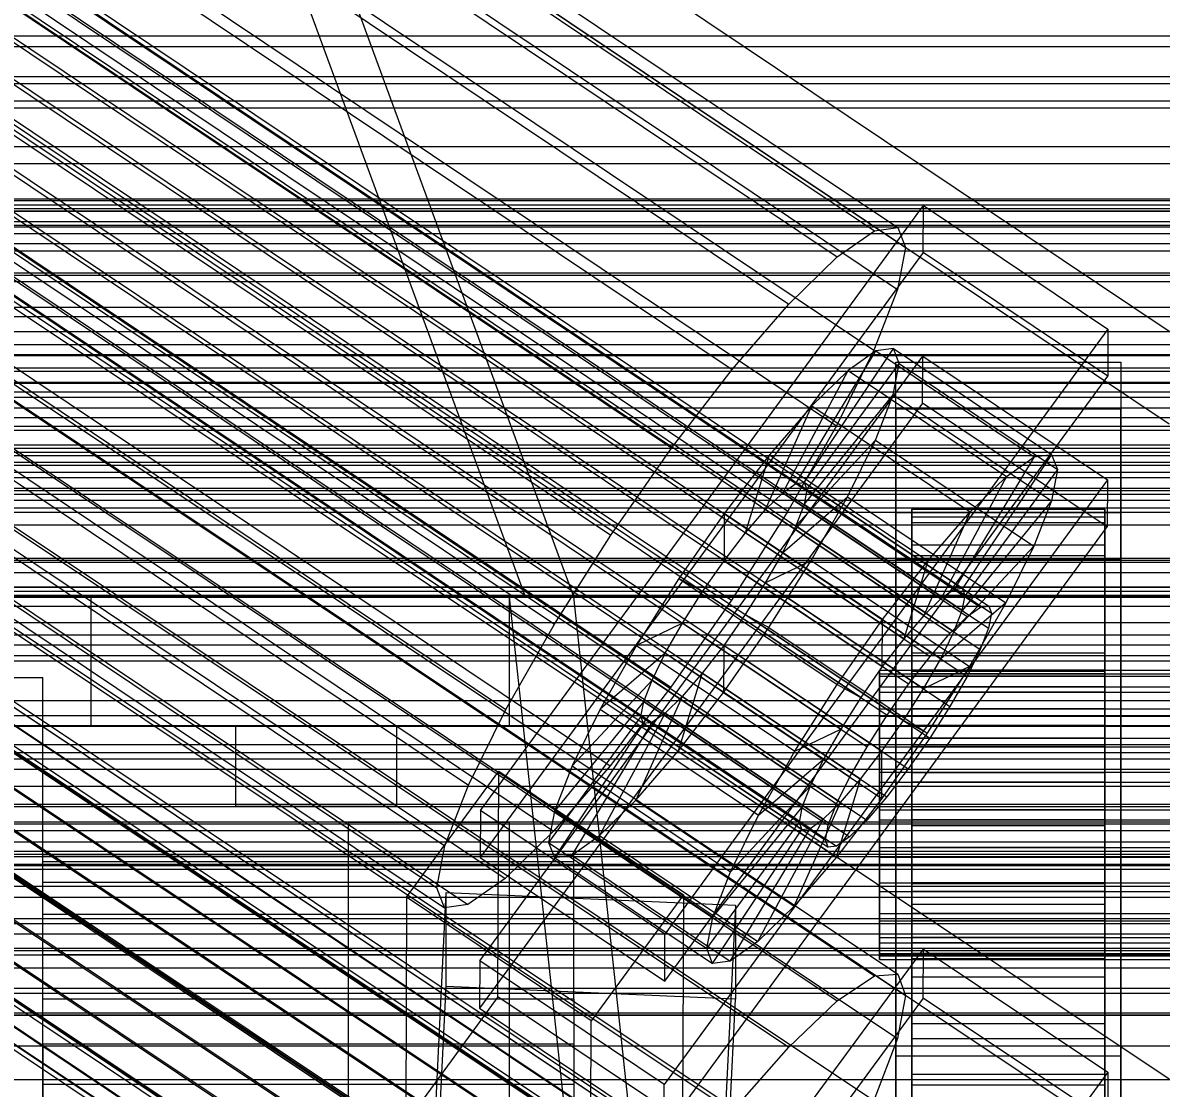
# Model space of a CAD drawing. Header units: millimetres. Extents: x -1970 to 59977, y -65068 to 6837.
# Drawn here: x -201.2 to -130.5, y -33730.5 to -33664.3 of the extents above; entities that cross this region are included whole.
import ezdxf

# ---------------------------------------------------------------- set-up
doc = ezdxf.new("R2010")
doc.units = ezdxf.units.MM
for name, color, linetype, lineweight in [('COTAS_O', 1, 'Continuous', 0), ('frontal_briquetadora', 7, 'Continuous', 0), ('frontal_C01', 7, 'Continuous', 0), ('frontal_C02', 7, 'Continuous', 0), ('frontal_C03', 7, 'Continuous', 0), ('frontal_mezcladora', 7, 'Continuous', 0), ('frontal_secador', 7, 'Continuous', 0)]:
    doc.layers.add(name, color=color, linetype=linetype, lineweight=lineweight)
doc.dimstyles.new('R19_100', dxfattribs={"dimtxt": 250, "dimasz": 150, "dimexe": 150, "dimexo": 80, "dimgap": 100, "dimtad": 1, "dimtih": 1, "dimtoh": 1, "dimdsep": 46, "dimcen": 0.09, "dimadec": 0, "dimazin": 0, "dimtfac": 1, "dimtdec": 4, "dimtofl": 0, "dimtmove": 0, "dimatfit": 3, "dimfxl": 1, "dimtolj": 1, "dimtzin": 0, "dimarcsym": 0})

# ---------------------------------------------------------------- blocks, each defined once
blk = doc.blocks.new('*D39')
at = {"layer": 'COTAS_O', "color": 0, "lineweight": -2, "transparency": 16777216}
for p, q in [((-1725, -34320), (-1725, -33550)), ((1725, -34320), (1725, -33550)), ((-1575, -33700), (1575, -33700))]:
    blk.add_line(p, q, dxfattribs=at)
at = {"layer": 'COTAS_O', "color": 0, "transparency": 16777216}
for points in [[(-1575, -33675), (-1575, -33725), (-1725, -33700)], [(1575, -33675), (1575, -33725), (1725, -33700)]]:
    blk.add_solid(points, dxfattribs=at)
at = {"layer": 'Defpoints', "color": 0, "transparency": 16777216}
for p in [(1725, -33700), (-1725, -34400), (1725, -34400)]:
    blk.add_point(p, dxfattribs=at)
blk = doc.blocks.new('*D42')
at = {"layer": 'COTAS_O', "color": 0, "lineweight": -2, "transparency": 16777216}
for p, q in [((-570, -33700), (200, -33700)), ((50, -34750), (50, -33850)), ((-570, -34900), (200, -34900))]:
    blk.add_line(p, q, dxfattribs=at)
at = {"layer": 'COTAS_O', "color": 0, "transparency": 16777216}
for points in [[(25, -33850), (75, -33850), (50, -33700)], [(25, -34750), (75, -34750), (50, -34900)]]:
    blk.add_solid(points, dxfattribs=at)
at = {"layer": 'Defpoints', "color": 0, "transparency": 16777216}
for p in [(-650, -33700), (50, -33700), (-650, -34900)]:
    blk.add_point(p, dxfattribs=at)

msp = doc.modelspace()

# ---------------------------------------------------------------- linework, layer by layer
at = {"layer": 'frontal_briquetadora'}
for p, q in [((-170, -33700), (-305, -33332.75)), ((-167, -33700), (-302, -33332.75)), ((-197, -33700), (-171, -33700)), ((-197, -33708), (-197, -33700)), ((-164, -33765), (-171, -33700)), ((-167, -33700), (-171, -33700)), ((-171, -33708), (-171, -33700)), ((-171, -33700), (211, -33700)), ((-170, -33700), (-167, -33700)), ((-170, -33700), (210, -33700)), ((-167, -33700), (207, -33700)), ((-160, -33765), (-167, -33700)), ((-225, -33705), (-200, -33705)), ((-200, -33745), (-200, -33705)), ((-197, -33708), (-171, -33708)), ((-188, -33708), (-178, -33708)), ((-188, -33713), (-188, -33708)), ((-178, -33713), (-178, -33708)), ((-171, -33708), (211, -33708)), ((-188, -33713), (-178, -33713)), ((-181, -33714), (-171, -33714)), ((-181, -33744), (-181, -33714)), ((-171, -33744), (-171, -33714)), ((-200, -33716.44), (-200, -33716)), ((-200, -33716), (-167, -33716)), ((-200, -33717.719), (-200, -33716.44)), ((-200, -33716.44), (-167, -33716.44)), ((-167, -33716.44), (-167, -33716)), ((-167, -33717.719), (-167, -33716.44)), ((-200, -33719.71), (-200, -33717.719)), ((-200, -33717.719), (-167, -33717.719)), ((-167, -33719.71), (-167, -33717.719)), ((-200, -33722.219), (-200, -33719.71)), ((-200, -33719.71), (-167, -33719.71)), ((-167, -33722.219), (-167, -33719.71)), ((-200, -33725), (-200, -33722.219)), ((-200, -33722.219), (-167, -33722.219)), ((-167, -33725), (-167, -33722.219)), ((-200, -33727.781), (-200, -33725)), ((-167, -33725), (-200, -33725)), ((-167, -33725), (-167, -33727.781)), ((-200, -33727.781), (-200, -33730.29)), ((-200, -33727.781), (-167, -33727.781)), ((-167, -33727.781), (-167, -33730.29)), ((-200, -33730.29), (-200, -33732.281)), ((-200, -33730.29), (-167, -33730.29)), ((-167, -33730.29), (-167, -33732.281))]:
    msp.add_line(p, q, dxfattribs=at)
at = {"layer": 'frontal_C01'}
for p, q in [((-331.181, -33600.441), (-146.872, -33723.439)), ((-332.629, -33600.556), (-148.32, -33723.554)), ((-330.692, -33601.767), (-146.383, -33724.765)), ((-334.938, -33602.104), (-150.629, -33725.102)), ((-355.53, -33604.291), (-141.731, -33746.969)), ((-355.017, -33604.251), (-141.218, -33746.929)), ((-331.197, -33604.443), (-146.887, -33727.441)), ((-356.348, -33604.84), (-142.549, -33747.518)), ((-354.844, -33604.721), (-141.045, -33747.398)), ((-337.95, -33604.979), (-153.641, -33727.977)), ((-357.415, -33605.859), (-143.617, -33748.536)), ((-355.022, -33605.669), (-141.224, -33748.347)), ((-358.659, -33607.278), (-144.861, -33749.956)), ((-355.541, -33607.031), (-141.742, -33749.709)), ((-356.363, -33608.714), (-142.565, -33751.392)), ((-332.659, -33608.287), (-148.35, -33731.285)), ((-146.196, -33751.68), (-359.995, -33609.002)), ((-341.461, -33608.985), (-157.152, -33731.983)), ((-361.332, -33610.912), (-147.533, -33753.59)), ((-357.434, -33610.603), (-143.635, -33753.281)), ((-362.578, -33612.879), (-148.779, -33755.557)), ((-358.68, -33612.57), (-144.881, -33755.248)), ((-334.981, -33613.037), (-150.672, -33736.035)), ((-160.922, -33736.848), (-345.231, -33613.85)), ((-360.017, -33614.481), (-146.218, -33757.158)), ((-363.648, -33614.769), (-149.85, -33757.446)), ((-364.471, -33616.452), (-150.672, -33759.129)), ((-361.352, -33616.204), (-147.554, -33758.882)), ((-364.989, -33617.814), (-151.191, -33760.492)), ((-362.596, -33617.624), (-148.798, -33760.302)), ((-365.168, -33618.762), (-151.369, -33761.44)), ((-363.664, -33618.643), (-149.865, -33761.32)), ((-338.003, -33618.37), (-153.694, -33741.368)), ((-364.995, -33619.232), (-151.196, -33761.91)), ((-364.482, -33619.191), (-150.683, -33761.869)), ((-349.002, -33619.242), (-164.693, -33742.24)), ((-341.52, -33623.921), (-157.211, -33746.919)), ((-352.519, -33624.793), (-168.21, -33747.791)), ((-345.291, -33629.312), (-160.982, -33752.31)), ((-130, -33729.964), (-228.298, -33664.365)), ((-228.298, -33670.083), (-130, -33735.682)), ((-172.809, -33759.329), (-145.277, -33721.886)), ((-145.289, -33724.929), (-145.277, -33721.886)), ((-145.277, -33721.886), (-133.809, -33729.539)), ((-150.629, -33725.102), (-148.32, -33723.554)), ((-148.32, -33723.554), (-146.872, -33723.439)), ((-146.872, -33723.439), (-146.383, -33724.765)), ((-145.289, -33724.929), (-172.821, -33762.373)), ((-146.383, -33724.765), (-146.887, -33727.441)), ((-133.821, -33732.583), (-145.289, -33724.929)), ((-153.641, -33727.977), (-150.629, -33725.102)), ((-146.887, -33727.441), (-148.35, -33731.285)), ((-157.152, -33731.983), (-153.641, -33727.977)), ((-133.809, -33729.539), (-161.341, -33766.982)), ((-133.809, -33729.539), (-133.821, -33732.583))]:
    msp.add_line(p, q, dxfattribs=at)
at = {"layer": 'frontal_C02'}
for p, q in [((-332.629, -33553.761), (-148.32, -33677.245)), ((-331.181, -33553.564), (-146.872, -33677.048)), ((-330.692, -33554.807), (-146.383, -33678.291)), ((-334.938, -33555.385), (-150.629, -33678.869)), ((-356.348, -33557.977), (-142.549, -33701.219)), ((-355.53, -33557.402), (-141.731, -33700.643)), ((-355.017, -33557.332), (-141.218, -33700.574)), ((-354.844, -33557.773), (-141.045, -33701.014)), ((-331.197, -33557.406), (-146.887, -33680.89)), ((-355.022, -33558.694), (-141.224, -33701.935)), ((-337.95, -33558.325), (-153.641, -33681.809)), ((-357.415, -33559.019), (-143.617, -33702.261)), ((-355.541, -33560.032), (-141.742, -33703.274)), ((-358.659, -33560.456), (-144.861, -33703.698)), ((-332.659, -33561.184), (-148.35, -33684.668)), ((-146.196, -33705.433), (-359.995, -33562.191)), ((-356.363, -33561.697), (-142.565, -33704.939)), ((-341.461, -33562.381), (-157.152, -33685.865)), ((-357.434, -33563.575), (-143.635, -33706.817)), ((-361.332, -33564.105), (-147.533, -33707.346)), ((-358.68, -33565.538), (-144.881, -33708.779)), ((-362.578, -33566.068), (-148.779, -33709.309)), ((-334.981, -33565.883), (-150.672, -33689.367)), ((-360.017, -33567.452), (-146.218, -33710.693)), ((-160.922, -33690.761), (-345.231, -33567.277)), ((-363.648, -33567.946), (-149.85, -33711.187)), ((-361.352, -33569.187), (-147.554, -33712.428)), ((-364.471, -33569.611), (-150.672, -33712.852)), ((-362.596, -33570.624), (-148.798, -33713.865)), ((-364.989, -33570.949), (-151.191, -33714.191)), ((-338.003, -33571.183), (-153.694, -33694.667)), ((-365.168, -33571.87), (-151.369, -33715.112)), ((-363.664, -33571.666), (-149.865, -33714.907)), ((-364.995, -33572.311), (-151.196, -33715.552)), ((-364.482, -33572.241), (-150.683, -33715.482)), ((-349.002, -33572.678), (-164.693, -33696.162)), ((-341.52, -33576.722), (-157.211, -33700.206)), ((-352.519, -33578.218), (-168.21, -33701.702)), ((-345.291, -33582.124), (-160.982, -33705.608)), ((-355.541, -33583.517), (-171.232, -33707.001)), ((-349.061, -33587.019), (-164.752, -33710.503)), ((-357.863, -33588.216), (-173.554, -33711.7)), ((-352.572, -33591.076), (-168.263, -33714.56)), ((-359.326, -33591.994), (-175.016, -33715.478)), ((-355.584, -33594.016), (-171.275, -33717.5)), ((-359.83, -33594.593), (-175.521, -33718.077)), ((-359.341, -33595.837), (-175.032, -33719.321)), ((-357.893, -33595.64), (-173.584, -33719.124)), ((-130, -33683.511), (-228.298, -33617.653)), ((-228.298, -33623.394), (-130, -33689.252)), ((-172.809, -33713.273), (-145.277, -33675.68)), ((-145.289, -33678.602), (-145.277, -33675.68)), ((-145.277, -33675.68), (-133.809, -33683.363)), ((-150.629, -33678.869), (-148.32, -33677.245)), ((-148.32, -33677.245), (-146.872, -33677.048)), ((-146.872, -33677.048), (-146.383, -33678.291)), ((-145.289, -33678.602), (-172.821, -33716.195)), ((-153.641, -33681.809), (-150.629, -33678.869)), ((-146.383, -33678.291), (-146.887, -33680.89)), ((-133.821, -33686.286), (-145.289, -33678.602)), ((-146.887, -33680.89), (-148.35, -33684.668)), ((-157.152, -33685.865), (-153.641, -33681.809)), ((-133.809, -33683.363), (-161.341, -33720.956)), ((-133.809, -33683.363), (-133.821, -33686.286)), ((-152.686, -33692.89), (-147.143, -33684.569)), ((-147.143, -33684.569), (-148.226, -33684.716)), ((-147.143, -33684.569), (-137.313, -33691.155)), ((-146.777, -33685.499), (-147.143, -33684.569)), ((-172.847, -33722.625), (-145.315, -33685.032)), ((-153.199, -33692.96), (-148.226, -33684.716)), ((-148.35, -33684.668), (-150.672, -33689.367)), ((-148.226, -33684.716), (-149.953, -33685.931)), ((-148.226, -33684.716), (-138.396, -33691.302)), ((-145.327, -33687.955), (-145.315, -33685.032)), ((-145.315, -33685.032), (-133.847, -33692.716)), ((-160.922, -33690.761), (-157.152, -33685.865)), ((-154.017, -33693.535), (-149.953, -33685.931)), ((-152.513, -33693.331), (-146.777, -33685.499)), ((-149.953, -33685.931), (-152.207, -33688.13)), ((-149.953, -33685.931), (-140.123, -33692.517)), ((-147.155, -33687.443), (-146.777, -33685.499)), ((-147, -33688.333), (-147, -33685.41)), ((-147, -33685.41), (-133, -33685.41)), ((-147, -33731.314), (-147, -33685.41)), ((-146.777, -33685.499), (-136.948, -33692.085)), ((-133, -33685.41), (-133, -33688.333)), ((-133, -33685.41), (-133, -33731.314)), ((-161.353, -33723.879), (-133.821, -33686.286)), ((-152.692, -33694.252), (-147.155, -33687.443)), ((-148.249, -33690.269), (-147.155, -33687.443)), ((-147.155, -33687.443), (-137.325, -33694.029)), ((-145.327, -33687.955), (-172.859, -33725.548)), ((-155.085, -33694.577), (-152.207, -33688.13)), ((-152.207, -33688.13), (-154.833, -33691.164)), ((-152.207, -33688.13), (-142.377, -33694.716)), ((-133.859, -33695.638), (-145.327, -33687.955)), ((-133, -33688.333), (-147, -33688.333)), ((-147, -33688.333), (-147, -33734.237)), ((-133, -33734.237), (-133, -33688.333)), ((-150.672, -33689.367), (-153.694, -33694.667)), ((-153.21, -33695.59), (-148.249, -33690.269)), ((-149.985, -33693.784), (-148.249, -33690.269)), ((-148.249, -33690.269), (-138.419, -33696.855)), ((-164.693, -33696.162), (-160.922, -33690.761)), ((-154.833, -33691.164), (-157.653, -33694.826)), ((-156.329, -33696.014), (-154.833, -33691.164)), ((-154.833, -33691.164), (-145.003, -33697.75)), ((-138.396, -33691.302), (-143.369, -33699.546)), ((-137.313, -33691.155), (-142.856, -33699.476)), ((-140.123, -33692.517), (-138.396, -33691.302)), ((-138.396, -33691.302), (-137.313, -33691.155)), ((-137.313, -33691.155), (-136.948, -33692.085)), ((-136.948, -33692.085), (-142.683, -33699.917)), ((-136.948, -33692.085), (-137.325, -33694.029)), ((-133.847, -33692.716), (-161.379, -33730.309)), ((-154.017, -33693.535), (-153.199, -33692.96)), ((-153.199, -33692.96), (-152.686, -33692.89)), ((-143.369, -33699.546), (-153.199, -33692.96)), ((-142.856, -33699.476), (-152.686, -33692.89)), ((-152.686, -33692.89), (-152.513, -33693.331)), ((-140.123, -33692.517), (-144.188, -33700.121)), ((-142.377, -33694.716), (-140.123, -33692.517)), ((-133.847, -33692.716), (-133.859, -33695.638)), ((-155.085, -33694.577), (-154.017, -33693.535)), ((-154.033, -33697.255), (-149.985, -33693.784)), ((-144.188, -33700.121), (-154.017, -33693.535)), ((-152.513, -33693.331), (-152.692, -33694.252)), ((-142.683, -33699.917), (-152.513, -33693.331)), ((-152.246, -33697.748), (-149.985, -33693.784)), ((-149.985, -33693.784), (-140.156, -33700.37)), ((-152.692, -33694.252), (-153.21, -33695.59)), ((-142.862, -33700.838), (-152.692, -33694.252)), ((-146, -33704.549), (-146, -33694.555)), ((-146, -33694.555), (-146, -33695.031)), ((-146, -33694.555), (-134, -33694.555)), ((-146, -33695.373), (-146, -33694.555)), ((-137.325, -33694.029), (-142.862, -33700.838)), ((-137.325, -33694.029), (-138.419, -33696.855)), ((-134, -33695.031), (-134, -33694.555)), ((-134, -33694.555), (-134, -33704.549)), ((-134, -33694.555), (-134, -33695.373)), ((-157.653, -33694.826), (-160.474, -33698.867)), ((-157.653, -33694.826), (-157.665, -33697.749)), ((-147.823, -33701.412), (-157.653, -33694.826)), ((-153.694, -33694.667), (-157.211, -33700.206)), ((-156.329, -33696.014), (-155.085, -33694.577)), ((-145.255, -33701.163), (-155.085, -33694.577)), ((-147, -33697.685), (-147, -33694.762)), ((-147, -33694.762), (-133, -33694.762)), ((-147, -33740.667), (-147, -33694.762)), ((-146, -33704.774), (-146, -33695.031)), ((-146, -33695.031), (-146, -33696.768)), ((-146, -33695.031), (-134, -33695.031)), ((-142.377, -33694.716), (-145.255, -33701.163)), ((-145.003, -33697.75), (-142.377, -33694.716)), ((-134, -33696.768), (-134, -33695.031)), ((-134, -33695.031), (-134, -33704.774)), ((-133, -33694.762), (-133, -33697.685)), ((-133, -33694.762), (-133, -33740.667)), ((-161.391, -33733.231), (-133.859, -33695.638)), ((-153.21, -33695.59), (-154.033, -33697.255)), ((-143.38, -33702.176), (-153.21, -33695.59)), ((-146, -33704.936), (-146, -33695.373)), ((-146, -33695.373), (-134, -33695.373)), ((-146, -33697.429), (-146, -33695.373)), ((-134, -33695.373), (-134, -33704.936)), ((-134, -33695.373), (-134, -33697.429)), ((-168.21, -33701.702), (-164.693, -33696.162)), ((-157.665, -33697.749), (-156.329, -33696.014)), ((-146.499, -33702.6), (-156.329, -33696.014)), ((-154.033, -33697.255), (-155.103, -33699.133)), ((-144.203, -33703.841), (-154.033, -33697.255)), ((-146, -33705.597), (-146, -33696.768)), ((-146, -33696.768), (-146, -33699.649)), ((-146, -33696.768), (-134, -33696.768)), ((-138.419, -33696.855), (-143.38, -33702.176)), ((-138.419, -33696.855), (-140.156, -33700.37)), ((-134, -33699.649), (-134, -33696.768)), ((-134, -33696.768), (-134, -33705.597)), ((-159.001, -33699.663), (-157.665, -33697.749)), ((-157.665, -33697.749), (-147.835, -33704.335)), ((-155.103, -33699.133), (-152.246, -33697.748)), ((-154.877, -33701.892), (-152.246, -33697.748)), ((-152.246, -33697.748), (-142.416, -33704.334)), ((-147.823, -33701.412), (-145.003, -33697.75)), ((-133, -33697.685), (-147, -33697.685)), ((-147, -33697.685), (-147, -33743.589)), ((-145.003, -33697.75), (-146.499, -33702.6)), ((-146, -33705.91), (-146, -33697.429)), ((-146, -33697.429), (-134, -33697.429)), ((-146, -33700.584), (-146, -33697.429)), ((-134, -33697.429), (-134, -33705.91)), ((-134, -33697.429), (-134, -33700.584)), ((-133, -33743.589), (-133, -33697.685)), ((-160.474, -33698.867), (-163.105, -33703.011)), ((-159.001, -33699.663), (-160.474, -33698.867)), ((-160.474, -33698.867), (-150.644, -33705.453)), ((-155.103, -33699.133), (-156.35, -33701.096)), ((-145.274, -33705.719), (-155.103, -33699.133)), ((-142.856, -33699.476), (-143.369, -33699.546)), ((-142.683, -33699.917), (-142.856, -33699.476)), ((-157.211, -33700.206), (-160.982, -33705.608)), ((-160.247, -33701.626), (-159.001, -33699.663)), ((-149.171, -33706.249), (-159.001, -33699.663)), ((-146, -33706.962), (-146, -33699.649)), ((-146, -33699.649), (-146, -33703.477)), ((-146, -33699.649), (-134, -33699.649)), ((-144.188, -33700.121), (-145.255, -33701.163)), ((-143.369, -33699.546), (-144.188, -33700.121)), ((-142.862, -33700.838), (-142.683, -33699.917)), ((-134, -33703.477), (-134, -33699.649)), ((-134, -33699.649), (-134, -33706.962)), ((-146, -33707.405), (-146, -33700.584)), ((-146, -33700.584), (-134, -33700.584)), ((-146, -33704.621), (-146, -33700.584)), ((-140.156, -33700.37), (-144.203, -33703.841)), ((-143.38, -33702.176), (-142.862, -33700.838)), ((-142.549, -33701.219), (-141.731, -33700.643)), ((-140.156, -33700.37), (-142.416, -33704.334)), ((-141.731, -33700.643), (-141.218, -33700.574)), ((-141.218, -33700.574), (-141.045, -33701.014)), ((-134, -33700.584), (-134, -33707.405)), ((-134, -33700.584), (-134, -33704.621)), ((-160.247, -33701.626), (-163.105, -33703.011)), ((-161.318, -33703.504), (-160.247, -33701.626)), ((-150.417, -33708.212), (-160.247, -33701.626)), ((-156.35, -33701.096), (-157.686, -33703.01)), ((-156.35, -33701.096), (-154.877, -33701.892)), ((-146.52, -33707.682), (-156.35, -33701.096)), ((-150.644, -33705.453), (-147.823, -33701.412)), ((-147.835, -33704.335), (-147.823, -33701.412)), ((-145.255, -33701.163), (-146.499, -33702.6)), ((-143.617, -33702.261), (-142.549, -33701.219)), ((-141.045, -33701.014), (-141.224, -33701.935)), ((-171.232, -33707.001), (-168.21, -33701.702)), ((-157.698, -33705.933), (-154.877, -33701.892)), ((-154.877, -33701.892), (-145.047, -33708.478)), ((-144.861, -33703.698), (-143.617, -33702.261)), ((-144.203, -33703.841), (-143.38, -33702.176)), ((-141.224, -33701.935), (-141.742, -33703.274)), ((-163.105, -33703.011), (-165.365, -33706.975)), ((-163.105, -33703.011), (-153.275, -33709.596)), ((-157.686, -33703.01), (-159.022, -33704.745)), ((-157.686, -33703.01), (-157.698, -33705.933)), ((-147.856, -33709.596), (-157.686, -33703.01)), ((-146.499, -33702.6), (-147.835, -33704.335)), ((-161.318, -33703.504), (-165.365, -33706.975)), ((-162.14, -33705.169), (-161.318, -33703.504)), ((-151.488, -33710.089), (-161.318, -33703.504)), ((-146.196, -33705.433), (-144.861, -33703.698)), ((-146, -33708.775), (-146, -33703.477)), ((-146, -33703.477), (-146, -33707.99)), ((-146, -33703.477), (-134, -33703.477)), ((-141.742, -33703.274), (-142.565, -33704.939)), ((-134, -33707.99), (-134, -33703.477)), ((-134, -33703.477), (-134, -33708.775)), ((-147.835, -33704.335), (-149.171, -33706.249)), ((-145.274, -33705.719), (-144.203, -33703.841)), ((-142.416, -33704.334), (-145.274, -33705.719)), ((-142.416, -33704.334), (-145.047, -33708.478)), ((-159.022, -33704.745), (-160.518, -33709.595)), ((-159.022, -33704.745), (-160.266, -33706.182)), ((-149.192, -33711.33), (-159.022, -33704.745)), ((-148, -33704.936), (-148, -33704.549)), ((-148, -33704.549), (-148, -33704.774)), ((-148, -33704.549), (148, -33704.549)), ((-148, -33704.774), (-148, -33705.597)), ((-148, -33704.774), (148, -33704.774)), ((-148, -33705.91), (-148, -33704.936)), ((-148, -33704.936), (148, -33704.936)), ((-146, -33704.774), (-146, -33704.549)), ((-134, -33704.549), (-146, -33704.549)), ((-146, -33704.549), (-146, -33704.936)), ((-146, -33709.317), (-146, -33704.621)), ((-146, -33704.621), (-134, -33704.621)), ((-146, -33709.267), (-146, -33704.621)), ((-146, -33705.597), (-146, -33704.774)), ((-134, -33704.774), (-146, -33704.774)), ((-134, -33704.936), (-146, -33704.936)), ((-146, -33704.936), (-146, -33705.91)), ((-142.565, -33704.939), (-143.635, -33706.817)), ((-134, -33704.549), (-134, -33704.774)), ((-134, -33704.936), (-134, -33704.549)), ((-134, -33704.621), (-134, -33709.317)), ((-134, -33704.621), (-134, -33709.267)), ((-134, -33704.774), (-134, -33705.597)), ((-134, -33705.91), (-134, -33704.936)), ((-162.14, -33705.169), (-167.102, -33710.49)), ((-160.982, -33705.608), (-164.752, -33710.503)), ((-162.659, -33706.507), (-162.14, -33705.169)), ((-152.311, -33711.754), (-162.14, -33705.169)), ((-153.275, -33709.596), (-150.644, -33705.453)), ((-150.644, -33705.453), (-149.171, -33706.249)), ((-148, -33705.597), (-148, -33706.962)), ((-148, -33705.597), (148, -33705.597)), ((-147.533, -33707.346), (-146.196, -33705.433)), ((-146.52, -33707.682), (-145.274, -33705.719)), ((-146, -33706.962), (-146, -33705.597)), ((-134, -33705.597), (-146, -33705.597)), ((-134, -33705.597), (-134, -33706.962)), ((-162.659, -33706.507), (-168.196, -33713.316)), ((-160.266, -33706.182), (-163.144, -33712.629)), ((-162.837, -33707.428), (-162.659, -33706.507)), ((-152.829, -33713.093), (-162.659, -33706.507)), ((-160.266, -33706.182), (-161.333, -33707.224)), ((-160.518, -33709.595), (-157.698, -33705.933)), ((-150.436, -33712.768), (-160.266, -33706.182)), ((-157.698, -33705.933), (-147.868, -33712.518)), ((-149.171, -33706.249), (-150.417, -33708.212)), ((-148, -33707.405), (-148, -33705.91)), ((-148, -33705.91), (148, -33705.91)), ((-134, -33705.91), (-146, -33705.91)), ((-146, -33705.91), (-146, -33707.405)), ((-134, -33707.405), (-134, -33705.91)), ((-173.554, -33711.7), (-171.232, -33707.001)), ((-165.365, -33706.975), (-167.102, -33710.49)), ((-161.333, -33707.224), (-165.397, -33714.828)), ((-165.365, -33706.975), (-155.535, -33713.561)), ((-161.333, -33707.224), (-162.151, -33707.799)), ((-151.503, -33713.809), (-161.333, -33707.224)), ((-148, -33706.962), (-148, -33708.775)), ((-148, -33706.962), (148, -33706.962)), ((-146, -33708.775), (-146, -33706.962)), ((-134, -33706.962), (-146, -33706.962)), ((-143.635, -33706.817), (-144.881, -33708.779)), ((-134, -33706.962), (-134, -33708.775)), ((-162.837, -33707.428), (-168.573, -33715.26)), ((-162.664, -33707.869), (-168.208, -33716.19)), ((-162.151, -33707.799), (-167.125, -33716.043)), ((-162.664, -33707.869), (-162.837, -33707.428)), ((-153.008, -33714.014), (-162.837, -33707.428)), ((-162.151, -33707.799), (-162.664, -33707.869)), ((-152.835, -33714.455), (-162.664, -33707.869)), ((-152.321, -33714.385), (-162.151, -33707.799)), ((-148.779, -33709.309), (-147.533, -33707.346)), ((-148, -33709.317), (-148, -33707.405)), ((-148, -33707.405), (148, -33707.405)), ((-147.856, -33709.596), (-146.52, -33707.682)), ((-145.047, -33708.478), (-146.52, -33707.682)), ((-134, -33707.405), (-146, -33707.405)), ((-146, -33707.405), (-146, -33709.317)), ((-146, -33707.99), (-146, -33710.913)), ((-134, -33707.99), (-146, -33707.99)), ((-146, -33707.99), (-146, -33712.882)), ((-134, -33709.317), (-134, -33707.405)), ((-134, -33710.913), (-134, -33707.99)), ((-134, -33712.882), (-134, -33707.99)), ((-153.275, -33709.596), (-150.417, -33708.212)), ((-150.417, -33708.212), (-151.488, -33710.089)), ((-145.047, -33708.478), (-147.868, -33712.518)), ((-149.85, -33711.187), (-148.779, -33709.309)), ((-148, -33708.775), (-148, -33710.913)), ((-148, -33708.775), (148, -33708.775)), ((-148, -33711.518), (-148, -33709.317)), ((-148, -33709.317), (148, -33709.317)), ((-144.881, -33708.779), (-146.218, -33710.693)), ((-146, -33710.913), (-146, -33708.775)), ((-134, -33708.775), (-146, -33708.775)), ((-146, -33711.518), (-146, -33709.267)), ((-146, -33709.267), (-134, -33709.267)), ((-146, -33714.204), (-146, -33709.267)), ((-134, -33709.317), (-146, -33709.317)), ((-146, -33709.317), (-146, -33711.518)), ((-134, -33708.775), (-134, -33710.913)), ((-134, -33709.267), (-134, -33711.518)), ((-134, -33709.267), (-134, -33714.204)), ((-134, -33711.518), (-134, -33709.317)), ((-163.144, -33712.629), (-160.518, -33709.595)), ((-160.518, -33709.595), (-150.688, -33716.18)), ((-155.535, -33713.561), (-153.275, -33709.596)), ((-155.535, -33713.561), (-151.488, -33710.089)), ((-151.488, -33710.089), (-152.311, -33711.754)), ((-149.192, -33711.33), (-147.856, -33709.596)), ((-147.868, -33712.518), (-147.856, -33709.596)), ((-164.752, -33710.503), (-168.263, -33714.56)), ((-167.102, -33710.49), (-168.196, -33713.316)), ((-167.102, -33710.49), (-157.272, -33717.076)), ((-146.218, -33710.693), (-147.554, -33712.428)), ((-177.394, -33718.661), (-171.658, -33710.83)), ((-171.715, -33724.858), (-171.658, -33710.83)), ((-171.658, -33710.83), (-160.19, -33718.513)), ((-150.688, -33716.18), (-149.192, -33711.33)), ((-150.672, -33712.852), (-149.85, -33711.187)), ((-150.436, -33712.768), (-149.192, -33711.33)), ((-148, -33710.913), (-148, -33713.23)), ((148, -33710.913), (-148, -33710.913)), ((-148, -33713.856), (-148, -33711.518)), ((-148, -33711.518), (148, -33711.518)), ((-146, -33710.913), (-134, -33710.913)), ((-146, -33713.23), (-146, -33710.913)), ((-134, -33711.518), (-146, -33711.518)), ((-146, -33711.518), (-146, -33713.856)), ((-134, -33710.913), (-134, -33713.23)), ((-134, -33713.856), (-134, -33711.518)), ((-175.016, -33715.478), (-173.554, -33711.7)), ((-157.272, -33717.076), (-152.311, -33711.754)), ((-152.311, -33711.754), (-152.829, -33713.093)), ((-165.397, -33714.828), (-163.144, -33712.629)), ((-163.144, -33712.629), (-153.314, -33719.215)), ((-153.314, -33719.215), (-150.436, -33712.768)), ((-151.503, -33713.809), (-150.436, -33712.768)), ((-151.191, -33714.191), (-150.672, -33712.852)), ((-147.868, -33712.518), (-150.688, -33716.18)), ((-147.554, -33712.428), (-148.798, -33713.865)), ((-146, -33713.23), (-146, -33712.882)), ((-146, -33712.882), (-146, -33717.819)), ((-146, -33712.882), (-134, -33712.882)), ((-134, -33717.819), (-134, -33712.882)), ((-134, -33712.882), (-134, -33713.23)), ((-172.809, -33713.273), (-172.821, -33716.195)), ((-161.341, -33720.956), (-172.809, -33713.273)), ((-168.196, -33713.316), (-168.573, -33715.26)), ((-168.196, -33713.316), (-158.366, -33719.902)), ((-158.366, -33719.902), (-152.829, -33713.093)), ((-157.272, -33717.076), (-155.535, -33713.561)), ((-152.829, -33713.093), (-153.008, -33714.014)), ((-148, -33713.23), (-148, -33715.569)), ((-148, -33713.23), (148, -33713.23)), ((-146, -33715.569), (-146, -33713.23)), ((-134, -33713.23), (-146, -33713.23)), ((-134, -33713.23), (-134, -33715.569)), ((-158.743, -33721.846), (-153.008, -33714.014)), ((-155.567, -33721.414), (-151.503, -33713.809)), ((-153.008, -33714.014), (-152.835, -33714.455)), ((-152.321, -33714.385), (-151.503, -33713.809)), ((-151.369, -33715.112), (-151.191, -33714.191)), ((-148.798, -33713.865), (-149.865, -33714.907)), ((-148, -33716.174), (-148, -33713.856)), ((-148, -33713.856), (148, -33713.856)), ((-146, -33713.856), (-146, -33714.204)), ((-134, -33713.856), (-146, -33713.856)), ((-146, -33713.856), (-146, -33716.174)), ((-146, -33714.204), (-134, -33714.204)), ((-146, -33719.096), (-146, -33714.204)), ((-134, -33714.204), (-134, -33713.856)), ((-134, -33716.174), (-134, -33713.856)), ((-134, -33714.204), (-134, -33719.096)), ((-168.263, -33714.56), (-171.275, -33717.5)), ((-167.125, -33716.043), (-165.397, -33714.828)), ((-165.397, -33714.828), (-155.567, -33721.414)), ((-158.378, -33722.776), (-152.835, -33714.455)), ((-157.295, -33722.629), (-152.321, -33714.385)), ((-152.835, -33714.455), (-152.321, -33714.385)), ((-149.865, -33714.907), (-150.683, -33715.482)), ((-175.521, -33718.077), (-175.016, -33715.478)), ((-168.573, -33715.26), (-168.208, -33716.19)), ((-168.573, -33715.26), (-158.743, -33721.846)), ((-151.196, -33715.552), (-151.369, -33715.112)), ((-150.683, -33715.482), (-151.196, -33715.552)), ((-148, -33715.569), (-148, -33717.769)), ((-148, -33715.569), (148, -33715.569)), ((-146, -33717.769), (-146, -33715.569)), ((-146, -33715.569), (-146, -33717.819)), ((-134, -33715.569), (-146, -33715.569)), ((-134, -33717.819), (-134, -33715.569)), ((-134, -33715.569), (-134, -33717.769)), ((-172.821, -33716.195), (-161.353, -33723.879)), ((-168.208, -33716.19), (-167.125, -33716.043)), ((-168.208, -33716.19), (-158.378, -33722.776)), ((-167.125, -33716.043), (-157.295, -33722.629)), ((-150.688, -33716.18), (-153.314, -33719.215)), ((-148, -33718.312), (-148, -33716.174)), ((-148, -33716.174), (148, -33716.174)), ((-146, -33716.174), (-146, -33719.096)), ((-134, -33716.174), (-146, -33716.174)), ((-146, -33716.174), (-146, -33718.312)), ((-134, -33719.096), (-134, -33716.174)), ((-134, -33718.312), (-134, -33716.174)), ((-158.366, -33719.902), (-157.272, -33717.076)), ((-171.275, -33717.5), (-173.584, -33719.124)), ((-148, -33717.769), (-148, -33719.682)), ((-148, -33717.769), (148, -33717.769)), ((-146, -33719.682), (-146, -33717.769)), ((-146, -33717.769), (-146, -33722.465)), ((-134, -33717.769), (-146, -33717.769)), ((-146, -33717.819), (-146, -33722.465)), ((-146, -33717.819), (-134, -33717.819)), ((-134, -33722.465), (-134, -33717.769)), ((-134, -33717.769), (-134, -33719.682)), ((-134, -33722.465), (-134, -33717.819)), ((-177.811, -33777.742), (-174.943, -33718.365)), ((-175.032, -33719.321), (-175.521, -33718.077)), ((-174.943, -33724.212), (-174.943, -33718.365)), ((-174.943, -33718.365), (-156.962, -33719.16)), ((-160.19, -33718.513), (-165.926, -33726.345)), ((-160.19, -33718.513), (-160.247, -33732.542)), ((-148, -33720.125), (-148, -33718.312)), ((-148, -33718.312), (148, -33718.312)), ((-146, -33718.312), (-146, -33723.61)), ((-134, -33718.312), (-146, -33718.312)), ((-146, -33718.312), (-146, -33720.125)), ((-134, -33723.61), (-134, -33718.312)), ((-134, -33720.125), (-134, -33718.312)), ((-177.394, -33718.661), (-177.451, -33732.69)), ((-165.926, -33726.345), (-177.394, -33718.661)), ((-173.584, -33719.124), (-175.032, -33719.321)), ((-156.962, -33719.16), (-159.83, -33778.536)), ((-156.962, -33719.16), (-156.962, -33725.006)), ((-153.314, -33719.215), (-155.567, -33721.414)), ((-146, -33719.096), (-134, -33719.096)), ((-146, -33723.61), (-146, -33719.096)), ((-134, -33719.096), (-134, -33723.61)), ((-158.743, -33721.846), (-158.366, -33719.902)), ((-148, -33719.682), (-148, -33721.176)), ((-148, -33719.682), (148, -33719.682)), ((-146, -33721.176), (-146, -33719.682)), ((-146, -33719.682), (-146, -33726.503)), ((-134, -33719.682), (-146, -33719.682)), ((-134, -33726.503), (-134, -33719.682)), ((-134, -33719.682), (-134, -33721.176)), ((-148, -33721.489), (-148, -33720.125)), ((-148, -33720.125), (148, -33720.125)), ((-146, -33720.125), (-146, -33727.438)), ((-134, -33720.125), (-146, -33720.125)), ((-146, -33720.125), (-146, -33721.489)), ((-134, -33727.438), (-134, -33720.125)), ((-134, -33721.489), (-134, -33720.125)), ((-161.353, -33723.879), (-161.341, -33720.956)), ((-155.567, -33721.414), (-157.295, -33722.629)), ((-148, -33721.176), (-148, -33722.15)), ((-148, -33721.176), (148, -33721.176)), ((-146, -33722.15), (-146, -33721.176)), ((-146, -33721.176), (-146, -33729.657)), ((-134, -33721.176), (-146, -33721.176)), ((-134, -33729.657), (-134, -33721.176)), ((-134, -33721.176), (-134, -33722.15)), ((-158.378, -33722.776), (-158.743, -33721.846)), ((-148, -33722.312), (-148, -33721.489)), ((-148, -33721.489), (148, -33721.489)), ((-146, -33721.489), (-146, -33730.318)), ((-134, -33721.489), (-146, -33721.489)), ((-146, -33721.489), (-146, -33722.312)), ((-134, -33730.318), (-134, -33721.489)), ((-134, -33722.312), (-134, -33721.489)), ((-172.847, -33722.625), (-172.859, -33725.548)), ((-161.379, -33730.309), (-172.847, -33722.625)), ((-157.295, -33722.629), (-158.378, -33722.776)), ((-148, -33722.15), (-148, -33722.538)), ((-148, -33722.15), (148, -33722.15)), ((-148, -33722.538), (-148, -33722.312)), ((-148, -33722.312), (148, -33722.312)), ((-148, -33722.538), (148, -33722.538)), ((-146, -33722.538), (-146, -33722.15)), ((-146, -33722.15), (-146, -33731.714)), ((-134, -33722.15), (-146, -33722.15)), ((-146, -33722.312), (-146, -33732.056)), ((-134, -33722.312), (-146, -33722.312)), ((-146, -33722.312), (-146, -33722.538)), ((-146, -33722.465), (-146, -33726.503)), ((-146, -33722.465), (-134, -33722.465)), ((-146, -33722.538), (-146, -33732.532)), ((-134, -33722.538), (-146, -33722.538)), ((-134, -33731.714), (-134, -33722.15)), ((-134, -33722.15), (-134, -33722.538)), ((-134, -33732.056), (-134, -33722.312)), ((-134, -33722.538), (-134, -33722.312)), ((-134, -33726.503), (-134, -33722.465)), ((-134, -33732.532), (-134, -33722.538)), ((-177.811, -33783.589), (-174.943, -33724.212)), ((-156.962, -33725.006), (-174.943, -33724.212)), ((-146, -33723.61), (-134, -33723.61)), ((-146, -33727.438), (-146, -33723.61)), ((-134, -33723.61), (-134, -33727.438)), ((-171.715, -33724.858), (-177.451, -33732.69)), ((-160.247, -33732.542), (-171.715, -33724.858)), ((-172.859, -33725.548), (-161.391, -33733.231)), ((-159.83, -33784.383), (-156.962, -33725.006)), ((-165.983, -33740.374), (-165.926, -33726.345)), ((-146, -33726.503), (-146, -33729.657)), ((-146, -33726.503), (-134, -33726.503)), ((-134, -33729.657), (-134, -33726.503)), ((-146, -33727.438), (-134, -33727.438)), ((-146, -33730.318), (-146, -33727.438)), ((-134, -33727.438), (-134, -33730.318)), ((-147, -33742.553), (-147, -33728.525)), ((-147, -33728.525), (-133, -33728.525)), ((-147, -33738.088), (-147, -33728.525)), ((-133, -33728.525), (-133, -33742.553)), ((-133, -33728.525), (-133, -33738.088)), ((-146, -33729.657), (-146, -33731.714)), ((-146, -33729.657), (-134, -33729.657)), ((-134, -33731.714), (-134, -33729.657)), ((-161.391, -33733.231), (-161.379, -33730.309)), ((-146, -33730.318), (-134, -33730.318)), ((-146, -33732.056), (-146, -33730.318)), ((-134, -33730.318), (-134, -33732.056))]:
    msp.add_line(p, q, dxfattribs=at)
at = {"layer": 'frontal_C03'}
for p, q in [((1250, -33665.16), (-1250, -33665.16)), ((1250, -33665.814), (-1250, -33665.814)), ((-1250, -33667.659), (1250, -33667.659)), ((1250, -33668.121), (-1250, -33668.121)), ((-1250, -33669.178), (1250, -33669.178)), ((-1250, -33669.615), (1250, -33669.615)), ((1250, -33672.031), (-1250, -33672.031)), ((1250, -33673.088), (-1250, -33673.088)), ((-1250, -33675.259), (1250, -33675.259)), ((1250, -33675.395), (-1250, -33675.395)), ((-1268, -33675.632), (1268, -33675.632)), ((-1268, -33675.857), (1268, -33675.857)), ((-1268, -33676.021), (1268, -33676.021)), ((1250, -33676.049), (-1250, -33676.049)), ((-1268, -33676.679), (1268, -33676.679)), ((-1268, -33676.996), (1268, -33676.996)), ((1250, -33676.93), (-1250, -33676.93)), ((1250, -33677.44), (-1250, -33677.44)), ((-1268, -33678.042), (1268, -33678.042)), ((-1268, -33678.491), (1268, -33678.491)), ((-1268, -33679.855), (1268, -33679.855)), ((-1268, -33680.405), (1268, -33680.405)), ((-1268, -33681.992), (1268, -33681.992)), ((1268, -33682.606), (-1268, -33682.606)), ((-1250, -33683.498), (1250, -33683.498)), ((-1268, -33684.309), (1268, -33684.309)), ((-1268, -33684.944), (1268, -33684.944)), ((-1250, -33685.756), (1250, -33685.756)), ((-1268, -33686.648), (1268, -33686.648)), ((1250, -33686.737), (-1250, -33686.737)), ((-1268, -33687.261), (1268, -33687.261)), ((1250, -33687.618), (-1250, -33687.618)), ((-1268, -33688.849), (1268, -33688.849)), ((1250, -33688.271), (-1250, -33688.271)), ((-1268, -33689.399), (1268, -33689.399)), ((-1268, -33690.762), (1268, -33690.762)), ((1250, -33690.579), (-1250, -33690.579)), ((-1268, -33691.211), (1268, -33691.211)), ((-1250, -33691.636), (1250, -33691.636)), ((-1268, -33692.257), (1268, -33692.257)), ((-1250, -33691.813), (1250, -33691.813)), ((-1268, -33692.575), (1268, -33692.575)), ((-1268, -33693.233), (1268, -33693.233)), ((-1268, -33693.397), (1268, -33693.397)), ((-1268, -33693.621), (1268, -33693.621)), ((-1250, -33693.994), (1250, -33693.994)), ((1250, -33694.488), (-1250, -33694.488)), ((1250, -33695.546), (-1250, -33695.546)), ((1250, -33697.853), (-1250, -33697.853)), ((1250, -33698.506), (-1250, -33698.506)), ((1250, -33699.388), (-1250, -33699.388)), ((-1250, -33699.639), (1250, -33699.639)), ((-1250, -33701.595), (1250, -33701.595)), ((-1250, -33706.442), (1250, -33706.442)), ((-1250, -33708.038), (1250, -33708.038)), ((1250, -33709.194), (-1250, -33709.194)), ((1250, -33710.076), (-1250, -33710.076)), ((1250, -33710.729), (-1250, -33710.729)), ((-1250, -33711.758), (1250, -33711.758)), ((-1250, -33712.887), (1250, -33712.887)), ((1250, -33713.036), (-1250, -33713.036)), ((-1250, -33714.094), (1250, -33714.094)), ((-1250, -33715.225), (1250, -33715.225)), ((-1250, -33715.809), (1250, -33715.809)), ((-1250, -33716.607), (1250, -33716.607)), ((1250, -33716.946), (-1250, -33716.946)), ((1250, -33718.003), (-1250, -33718.003)), ((1250, -33720.311), (-1250, -33720.311)), ((1250, -33720.964), (-1250, -33720.964)), ((1250, -33721.845), (-1250, -33721.845))]:
    msp.add_line(p, q, dxfattribs=at)
at = {"layer": 'frontal_mezcladora'}
for p, q in [((-300, -33680), (300, -33680)), ((-650, -33700), (650, -33700)), ((-650, -33730), (650, -33730)), ((-625, -33730), (625, -33730))]:
    msp.add_line(p, q, dxfattribs=at)
at = {"layer": 'frontal_secador'}
for p, q in [((-1250, -33676), (1250, -33676)), ((-1250, -33682), (1250, -33682)), ((-1250, -33685), (1250, -33685)), ((1250, -33686), (-1250, -33686)), ((-1250, -33686.659), (1250, -33686.659)), ((1250, -33689.659), (-1250, -33689.659)), ((-1250, -33691), (1250, -33691)), ((1250, -33694), (-1250, -33694)), ((-1250, -33694.728), (1250, -33694.728)), ((-1250, -33697.588), (1250, -33697.588)), ((1250, -33697.611), (-1250, -33697.611)), ((1250, -33697.728), (-1250, -33697.728)), ((-1250, -33699.387), (1250, -33699.387)), ((1250, -33699.918), (-1250, -33699.918)), ((-1250, -33700), (1250, -33700)), ((1250, -33700.588), (-1250, -33700.588)), ((1250, -33702.387), (-1250, -33702.387)), ((1250, -33703), (-1250, -33703)), ((-1250, -33703.65), (1250, -33703.65)), ((1250, -33704), (-1250, -33704)), ((1250, -33707.382), (-1250, -33707.382)), ((-1250, -33708), (1250, -33708)), ((1250, -33709.689), (-1250, -33709.689)), ((1250, -33714), (-1250, -33714)), ((1250, -33714.545), (-1250, -33714.545)), ((1250, -33716), (-1250, -33716)), ((1250, -33716.144), (-1250, -33716.144)), ((1250, -33716.709), (-1250, -33716.709)), ((1250, -33718.686), (-1250, -33718.686)), ((1250, -33720), (-1250, -33720)), ((1320, -33722), (-1320, -33722)), ((1250, -33722), (-1250, -33722)), ((1320, -33722.273), (-1320, -33722.273)), ((1320, -33723.072), (-1320, -33723.072)), ((1320, -33724.343), (-1320, -33724.343)), ((1250, -33724.651), (-1250, -33724.651)), ((1320, -33726), (-1320, -33726)), ((1250, -33725.859), (-1250, -33725.859)), ((-1250, -33726), (1250, -33726)), ((1320, -33727.929), (-1320, -33727.929)), ((-1320, -33730), (1320, -33730)), ((-1250, -33730), (1250, -33730))]:
    msp.add_line(p, q, dxfattribs=at)

# ---------------------------------------------------------------- dimensions: what is measured, and where the dimension line sits
at = {"layer": 'COTAS_O'}
for p1, p2, distance, picture, middle in [((-1725, -34400), (1725, -34400), 700, '*D39', (0, -33700)), ((-650, -34900), (-650, -33700), -700, '*D42', (50, -34300))]:
    dim = msp.add_aligned_dim(p1=p1, p2=p2, distance=distance, text='<> O', dimstyle='R19_100', dxfattribs=at)
    dim.commit()
    dim.dimension.update_dxf_attribs({"geometry": picture, "text_midpoint": middle})

doc.saveas('drawing.dxf')
